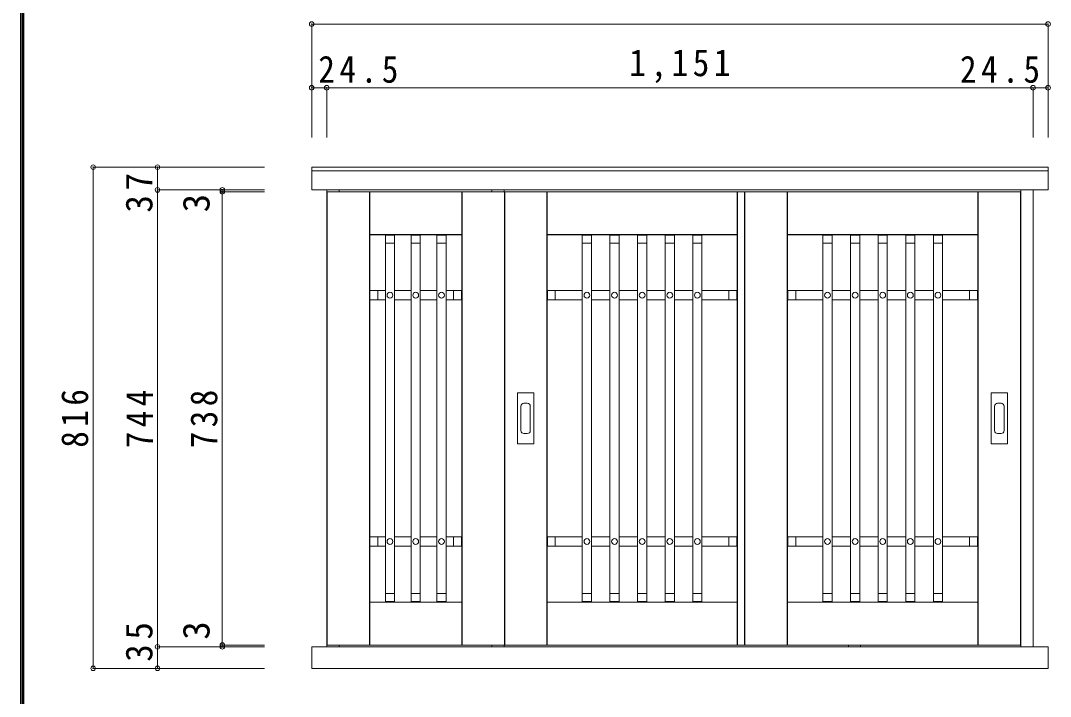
# Model space of a CAD drawing. Units: millimetres at full size, sheet at 1:15. Extents: x -2920 to 2930, y -2153 to 2088.
# Drawn here: x -2920 to -1242, y -184 to 917 of the extents above; entities that cross this region are included whole.
import ezdxf
from ezdxf.enums import TextEntityAlignment as Align

# ---------------------------------------------------------------- set-up
doc = ezdxf.new("R2010")
doc.units = ezdxf.units.MM
doc.header["$LTSCALE"] = 15
doc.header["$PDMODE"] = 32
doc.header["$PDSIZE"] = 7.5
doc.layers.add('2-2', color=7, linetype='Continuous', lineweight=18)
doc.layers.add('F-1', color=6, linetype='Continuous')
doc.styles.add('ＭＳ ゴシック', font='')
doc.styles.get('ＭＳ ゴシック').set_extended_font_data('MS Gothic')

msp = doc.modelspace()

# ---------------------------------------------------------------- linework, layer by layer
at = {"layer": '2-2', "color": 4}
for p, q in [((-2445.68, 910.98), (-1245.68, 910.98)), ((-2445.68, 807.31), (-2421.18, 807.31)), ((-2421.18, 807.31), (-1270.18, 807.31)), ((-1270.18, 807.31), (-1245.68, 807.31)), ((-2801.84, -137.98), (-2801.84, 678.02)), ((-2697, 641.02), (-2697, 678.02)), ((-2697, 641.02), (-2697, -102.98)), ((-2591.33, 641.02), (-2591.33, 638.02)), ((-2591.33, 638.02), (-2591.33, -99.98)), ((-2591.33, -99.98), (-2591.33, -102.98)), ((-2697, -102.98), (-2697, -137.98))]:
    msp.add_line(p, q, dxfattribs=at)
at = {"layer": '2-2'}
for p, q in [((-2445.68, 910.98), (-2445.68, 807.31)), ((-1245.68, 910.98), (-1245.68, 807.31)), ((-2445.68, 807.31), (-2445.68, 726.16)), ((-2421.18, 807.31), (-2421.18, 726.16)), ((-1270.18, 807.31), (-1270.18, 726.16)), ((-1245.68, 807.31), (-1245.68, 726.16)), ((-2801.84, 678.02), (-2697, 678.02)), ((-2697, 678.02), (-2522.68, 678.02)), ((-2445.68, 641.02), (-2445.68, 678.02)), ((-2445.68, 678.02), (-1245.68, 678.02)), ((-2445.68, 672.02), (-1245.68, 672.02)), ((-1245.68, 641.02), (-1245.68, 678.02)), ((-2697, 641.02), (-2591.33, 641.02)), ((-2697, 641.02), (-2522.68, 641.02)), ((-2591.33, 641.02), (-2522.68, 641.02)), ((-2591.33, 638.02), (-2522.68, 638.02)), ((-1245.68, 641.02), (-2445.68, 641.02)), ((-2421.18, 638.02), (-2421.18, -99.98)), ((-2420.68, 638.02), (-2420.68, -99.98)), ((-2420.68, -99.98), (-2420.68, 638.02)), ((-2401.18, 638.02), (-2401.18, 641.02)), ((-2351.68, -99.98), (-2351.68, 638.02)), ((-2351.18, 638.02), (-2351.68, 638.02)), ((-2351.68, -99.98), (-2351.68, 638.02)), ((-2351.18, -99.98), (-2351.18, 638.02)), ((-2200.68, 638.02), (-2201.18, 638.02)), ((-2201.18, -99.98), (-2201.18, 638.02)), ((-2152.18, 638.02), (-2152.18, 641.02)), ((-2132.18, 638.02), (-2132.18, 641.02)), ((-2131.68, -99.98), (-2131.68, 638.02)), ((-2131.68, -99.98), (-2131.68, 638.02)), ((-1590.18, 638.02), (-2131.18, 638.02)), ((-2131.18, 638.02), (-2131.18, -99.98)), ((-2062.68, 638.02), (-2062.18, 638.02)), ((-2062.18, 638.02), (-1752.18, 638.02)), ((-2062.18, -99.98), (-2062.18, 638.02)), ((-1290.18, 638.02), (-1889.68, 638.02)), ((-1752.18, 638.02), (-1751.68, 638.02)), ((-1752.18, -99.98), (-1752.18, 638.02)), ((-1751.68, -99.98), (-1751.68, 638.02)), ((-1751.68, -99.98), (-1751.68, 638.02)), ((-1751.68, 638.02), (-1740.18, 638.02)), ((-1740.18, -99.98), (-1740.18, 638.02)), ((-1670.68, -99.98), (-1670.68, 638.02)), ((-1670.18, 638.02), (-1670.68, 638.02)), ((-1670.18, -99.98), (-1670.18, 638.02)), ((-1360.18, 638.02), (-1670.18, 638.02)), ((-1359.68, 638.02), (-1360.18, 638.02)), ((-1360.18, -99.98), (-1360.18, 638.02)), ((-1290.68, -99.98), (-1290.68, 638.02)), ((-1290.18, 641.02), (-1290.18, -102.98)), ((-1270.18, 641.02), (-1270.18, -102.98)), ((-2351.18, 568.52), (-2201.18, 568.52)), ((-2201.18, 568.52), (-2351.18, 568.52)), ((-2201.18, 568.02), (-2351.18, 568.02)), ((-2325.68, 554.02), (-2325.68, 567.02)), ((-2325.68, 567.02), (-2310.68, 567.02)), ((-2310.68, 554.02), (-2325.68, 554.02)), ((-2325.68, -15.98), (-2325.68, 554.02)), ((-2310.68, 567.02), (-2310.68, 554.02)), ((-2310.68, -15.98), (-2310.68, 554.02)), ((-2283.68, 554.02), (-2283.68, 567.02)), ((-2283.68, 567.02), (-2268.68, 567.02)), ((-2268.68, 554.02), (-2283.68, 554.02)), ((-2283.68, -15.98), (-2283.68, 554.02)), ((-2268.68, 567.02), (-2268.68, 554.02)), ((-2268.68, -15.98), (-2268.68, 554.02)), ((-2241.68, 554.02), (-2241.68, 567.02)), ((-2241.68, 567.02), (-2226.68, 567.02)), ((-2226.68, 554.02), (-2241.68, 554.02)), ((-2241.68, -15.98), (-2241.68, 554.02)), ((-2226.68, 567.02), (-2226.68, 554.02)), ((-2226.68, -15.98), (-2226.68, 554.02)), ((-1752.18, 568.52), (-2062.18, 568.52)), ((-1752.18, 568.52), (-2062.18, 568.52)), ((-1752.18, 568.02), (-2062.18, 568.02)), ((-2004.68, 567.02), (-2004.68, 554.02)), ((-1989.68, 567.02), (-2004.68, 567.02)), ((-2004.68, 554.02), (-1989.68, 554.02)), ((-2004.68, -15.98), (-2004.68, 554.02)), ((-1989.68, 554.02), (-1989.68, 567.02)), ((-1989.68, -15.98), (-1989.68, 554.02)), ((-1959.68, 567.02), (-1959.68, 554.02)), ((-1944.68, 567.02), (-1959.68, 567.02)), ((-1959.68, 554.02), (-1944.68, 554.02)), ((-1959.68, -15.98), (-1959.68, 554.02)), ((-1944.68, 554.02), (-1944.68, 567.02)), ((-1944.68, -15.98), (-1944.68, 554.02)), ((-1914.68, 567.02), (-1914.68, 554.02)), ((-1899.68, 567.02), (-1914.68, 567.02)), ((-1914.68, 554.02), (-1899.68, 554.02)), ((-1914.68, -15.98), (-1914.68, 554.02)), ((-1899.68, 554.02), (-1899.68, 567.02)), ((-1899.68, -15.98), (-1899.68, 554.02)), ((-1869.68, 567.02), (-1869.68, 554.02)), ((-1854.68, 567.02), (-1869.68, 567.02)), ((-1869.68, 554.02), (-1854.68, 554.02)), ((-1869.68, -15.98), (-1869.68, 554.02)), ((-1854.68, 554.02), (-1854.68, 567.02)), ((-1854.68, -15.98), (-1854.68, 554.02)), ((-1824.68, 567.02), (-1824.68, 554.02)), ((-1809.68, 567.02), (-1824.68, 567.02)), ((-1824.68, 554.02), (-1809.68, 554.02)), ((-1824.68, -15.98), (-1824.68, 554.02)), ((-1809.68, 554.02), (-1809.68, 567.02)), ((-1809.68, -15.98), (-1809.68, 554.02)), ((-1670.18, 568.52), (-1360.18, 568.52)), ((-1670.18, 568.52), (-1360.18, 568.52)), ((-1670.18, 568.02), (-1360.18, 568.02)), ((-1612.68, 554.02), (-1612.68, 567.02)), ((-1612.68, 567.02), (-1597.68, 567.02)), ((-1597.68, 554.02), (-1612.68, 554.02)), ((-1612.68, -15.98), (-1612.68, 554.02)), ((-1597.68, 567.02), (-1597.68, 554.02)), ((-1597.68, -15.98), (-1597.68, 554.02)), ((-1567.68, 554.02), (-1567.68, 567.02)), ((-1567.68, 567.02), (-1552.68, 567.02)), ((-1552.68, 554.02), (-1567.68, 554.02)), ((-1567.68, -15.98), (-1567.68, 554.02)), ((-1552.68, 567.02), (-1552.68, 554.02)), ((-1552.68, -15.98), (-1552.68, 554.02)), ((-1522.68, 554.02), (-1522.68, 567.02)), ((-1522.68, 567.02), (-1507.68, 567.02)), ((-1507.68, 554.02), (-1522.68, 554.02)), ((-1522.68, -15.98), (-1522.68, 554.02)), ((-1507.68, 567.02), (-1507.68, 554.02)), ((-1507.68, -15.98), (-1507.68, 554.02)), ((-1477.68, 554.02), (-1477.68, 567.02)), ((-1477.68, 567.02), (-1462.68, 567.02)), ((-1462.68, 554.02), (-1477.68, 554.02)), ((-1477.68, -15.98), (-1477.68, 554.02)), ((-1462.68, 567.02), (-1462.68, 554.02)), ((-1462.68, -15.98), (-1462.68, 554.02)), ((-1432.68, 554.02), (-1432.68, 567.02)), ((-1432.68, 567.02), (-1417.68, 567.02)), ((-1417.68, 554.02), (-1432.68, 554.02)), ((-1432.68, -15.98), (-1432.68, 554.02)), ((-1417.68, 567.02), (-1417.68, 554.02)), ((-1417.68, -15.98), (-1417.68, 554.02)), ((-2350.68, 477.02), (-2337.68, 477.02)), ((-2350.68, 462.02), (-2350.68, 477.02)), ((-2337.68, 477.02), (-2337.68, 462.02)), ((-2337.68, 477.02), (-2325.68, 477.02)), ((-2310.68, 477.02), (-2283.68, 477.02)), ((-2268.68, 477.02), (-2241.68, 477.02)), ((-2226.68, 477.02), (-2214.68, 477.02)), ((-2214.68, 477.02), (-2201.68, 477.02)), ((-2214.68, 462.02), (-2214.68, 477.02)), ((-2201.68, 477.02), (-2201.68, 462.02)), ((-2048.68, 477.02), (-2061.68, 477.02)), ((-2061.68, 477.02), (-2061.68, 462.02)), ((-2048.68, 462.02), (-2048.68, 477.02)), ((-2004.68, 477.02), (-2048.68, 477.02)), ((-1959.68, 477.02), (-1989.68, 477.02)), ((-1914.68, 477.02), (-1944.68, 477.02)), ((-1869.68, 477.02), (-1899.68, 477.02)), ((-1824.68, 477.02), (-1854.68, 477.02)), ((-1765.68, 477.02), (-1809.68, 477.02)), ((-1752.68, 477.02), (-1765.68, 477.02)), ((-1765.68, 477.02), (-1765.68, 462.02)), ((-1752.68, 462.02), (-1752.68, 477.02)), ((-1669.68, 477.02), (-1656.68, 477.02)), ((-1669.68, 462.02), (-1669.68, 477.02)), ((-1656.68, 477.02), (-1656.68, 462.02)), ((-1656.68, 477.02), (-1612.68, 477.02)), ((-1597.68, 477.02), (-1567.68, 477.02)), ((-1552.68, 477.02), (-1522.68, 477.02)), ((-1507.68, 477.02), (-1477.68, 477.02)), ((-1462.68, 477.02), (-1432.68, 477.02)), ((-1417.68, 477.02), (-1373.68, 477.02)), ((-1373.68, 477.02), (-1360.68, 477.02)), ((-1373.68, 462.02), (-1373.68, 477.02)), ((-1360.68, 477.02), (-1360.68, 462.02)), ((-2337.68, 462.02), (-2350.68, 462.02)), ((-2337.68, 462.02), (-2325.68, 462.02)), ((-2310.68, 462.02), (-2283.68, 462.02)), ((-2268.68, 462.02), (-2241.68, 462.02)), ((-2226.68, 462.02), (-2214.68, 462.02)), ((-2201.68, 462.02), (-2214.68, 462.02)), ((-2061.68, 462.02), (-2048.68, 462.02)), ((-2004.68, 462.02), (-2048.68, 462.02)), ((-1959.68, 462.02), (-1989.68, 462.02)), ((-1914.68, 462.02), (-1944.68, 462.02)), ((-1869.68, 462.02), (-1899.68, 462.02)), ((-1824.68, 462.02), (-1854.68, 462.02)), ((-1765.68, 462.02), (-1809.68, 462.02)), ((-1765.68, 462.02), (-1752.68, 462.02)), ((-1656.68, 462.02), (-1669.68, 462.02)), ((-1656.68, 462.02), (-1612.68, 462.02)), ((-1597.68, 462.02), (-1567.68, 462.02)), ((-1552.68, 462.02), (-1522.68, 462.02)), ((-1507.68, 462.02), (-1477.68, 462.02)), ((-1462.68, 462.02), (-1432.68, 462.02)), ((-1417.68, 462.02), (-1373.68, 462.02)), ((-1360.68, 462.02), (-1373.68, 462.02)), ((-2110.43, 310.52), (-2110.43, 227.52)), ((-2083.93, 310.52), (-2110.43, 310.52)), ((-2083.93, 227.52), (-2083.93, 310.52)), ((-1338.43, 310.52), (-1311.93, 310.52)), ((-1338.43, 227.52), (-1338.43, 310.52)), ((-1311.93, 310.52), (-1311.93, 227.52)), ((-2104.93, 288.77), (-2104.93, 249.27)), ((-2094.43, 293.77), (-2099.93, 293.77)), ((-2089.43, 249.27), (-2089.43, 288.77)), ((-1332.93, 249.27), (-1332.93, 288.77)), ((-1327.93, 293.77), (-1322.43, 293.77)), ((-1317.43, 288.77), (-1317.43, 249.27)), ((-2099.93, 244.27), (-2094.43, 244.27)), ((-1322.43, 244.27), (-1327.93, 244.27)), ((-2110.43, 227.52), (-2083.93, 227.52)), ((-1311.93, 227.52), (-1338.43, 227.52)), ((-2350.68, 76.02), (-2337.68, 76.02)), ((-2350.68, 61.02), (-2350.68, 76.02)), ((-2337.68, 76.02), (-2337.68, 61.02)), ((-2325.68, 76.02), (-2337.68, 76.02)), ((-2283.68, 76.02), (-2310.68, 76.02)), ((-2241.68, 76.02), (-2268.68, 76.02)), ((-2214.68, 76.02), (-2226.68, 76.02)), ((-2214.68, 76.02), (-2201.68, 76.02)), ((-2214.68, 61.02), (-2214.68, 76.02)), ((-2201.68, 76.02), (-2201.68, 61.02)), ((-2061.68, 76.02), (-2061.68, 61.02)), ((-2048.68, 76.02), (-2061.68, 76.02)), ((-2048.68, 61.02), (-2048.68, 76.02)), ((-2048.68, 76.02), (-2004.68, 76.02)), ((-1989.68, 76.02), (-1959.68, 76.02)), ((-1944.68, 76.02), (-1914.68, 76.02)), ((-1899.68, 76.02), (-1869.68, 76.02)), ((-1854.68, 76.02), (-1824.68, 76.02)), ((-1809.68, 76.02), (-1765.68, 76.02)), ((-1765.68, 76.02), (-1765.68, 61.02)), ((-1752.68, 76.02), (-1765.68, 76.02)), ((-1752.68, 61.02), (-1752.68, 76.02)), ((-1669.68, 76.02), (-1656.68, 76.02)), ((-1669.68, 61.02), (-1669.68, 76.02)), ((-1656.68, 76.02), (-1656.68, 61.02)), ((-1612.68, 76.02), (-1656.68, 76.02)), ((-1567.68, 76.02), (-1597.68, 76.02)), ((-1522.68, 76.02), (-1552.68, 76.02)), ((-1477.68, 76.02), (-1507.68, 76.02)), ((-1432.68, 76.02), (-1462.68, 76.02)), ((-1373.68, 76.02), (-1417.68, 76.02)), ((-1373.68, 76.02), (-1360.68, 76.02)), ((-1373.68, 61.02), (-1373.68, 76.02)), ((-1360.68, 76.02), (-1360.68, 61.02)), ((-2337.68, 61.02), (-2350.68, 61.02)), ((-2325.68, 61.02), (-2337.68, 61.02)), ((-2283.68, 61.02), (-2310.68, 61.02)), ((-2241.68, 61.02), (-2268.68, 61.02)), ((-2214.68, 61.02), (-2226.68, 61.02)), ((-2201.68, 61.02), (-2214.68, 61.02)), ((-2061.68, 61.02), (-2048.68, 61.02)), ((-2048.68, 61.02), (-2004.68, 61.02)), ((-1989.68, 61.02), (-1959.68, 61.02)), ((-1944.68, 61.02), (-1914.68, 61.02)), ((-1899.68, 61.02), (-1869.68, 61.02)), ((-1854.68, 61.02), (-1824.68, 61.02)), ((-1809.68, 61.02), (-1765.68, 61.02)), ((-1765.68, 61.02), (-1752.68, 61.02)), ((-1656.68, 61.02), (-1669.68, 61.02)), ((-1612.68, 61.02), (-1656.68, 61.02)), ((-1567.68, 61.02), (-1597.68, 61.02)), ((-1522.68, 61.02), (-1552.68, 61.02)), ((-1477.68, 61.02), (-1507.68, 61.02)), ((-1432.68, 61.02), (-1462.68, 61.02)), ((-1373.68, 61.02), (-1417.68, 61.02)), ((-1360.68, 61.02), (-1373.68, 61.02)), ((-2325.68, -28.98), (-2325.68, -15.98)), ((-2325.68, -15.98), (-2310.68, -15.98)), ((-2310.68, -15.98), (-2310.68, -28.98)), ((-2283.68, -28.98), (-2283.68, -15.98)), ((-2283.68, -15.98), (-2268.68, -15.98)), ((-2268.68, -15.98), (-2268.68, -28.98)), ((-2241.68, -28.98), (-2241.68, -15.98)), ((-2241.68, -15.98), (-2226.68, -15.98)), ((-2226.68, -15.98), (-2226.68, -28.98)), ((-2004.68, -15.98), (-2004.68, -28.98)), ((-1989.68, -15.98), (-2004.68, -15.98)), ((-1989.68, -28.98), (-1989.68, -15.98)), ((-1959.68, -15.98), (-1959.68, -28.98)), ((-1944.68, -15.98), (-1959.68, -15.98)), ((-1944.68, -28.98), (-1944.68, -15.98)), ((-1914.68, -15.98), (-1914.68, -28.98)), ((-1899.68, -15.98), (-1914.68, -15.98)), ((-1899.68, -28.98), (-1899.68, -15.98)), ((-1869.68, -15.98), (-1869.68, -28.98)), ((-1854.68, -15.98), (-1869.68, -15.98)), ((-1854.68, -28.98), (-1854.68, -15.98)), ((-1824.68, -15.98), (-1824.68, -28.98)), ((-1809.68, -15.98), (-1824.68, -15.98)), ((-1809.68, -28.98), (-1809.68, -15.98)), ((-1612.68, -28.98), (-1612.68, -15.98)), ((-1612.68, -15.98), (-1597.68, -15.98)), ((-1597.68, -15.98), (-1597.68, -28.98)), ((-1567.68, -28.98), (-1567.68, -15.98)), ((-1567.68, -15.98), (-1552.68, -15.98)), ((-1552.68, -15.98), (-1552.68, -28.98)), ((-1522.68, -28.98), (-1522.68, -15.98)), ((-1522.68, -15.98), (-1507.68, -15.98)), ((-1507.68, -15.98), (-1507.68, -28.98)), ((-1477.68, -28.98), (-1477.68, -15.98)), ((-1477.68, -15.98), (-1462.68, -15.98)), ((-1462.68, -15.98), (-1462.68, -28.98)), ((-1432.68, -28.98), (-1432.68, -15.98)), ((-1432.68, -15.98), (-1417.68, -15.98)), ((-1417.68, -15.98), (-1417.68, -28.98)), ((-2351.18, -29.98), (-2201.18, -29.98)), ((-2201.18, -30.48), (-2351.18, -30.48)), ((-2351.18, -30.48), (-2201.18, -30.48)), ((-2310.68, -28.98), (-2325.68, -28.98)), ((-2268.68, -28.98), (-2283.68, -28.98)), ((-2226.68, -28.98), (-2241.68, -28.98)), ((-2062.18, -29.98), (-1752.18, -29.98)), ((-2062.18, -30.48), (-1752.18, -30.48)), ((-2062.18, -30.48), (-1752.18, -30.48)), ((-2004.68, -28.98), (-1989.68, -28.98)), ((-1959.68, -28.98), (-1944.68, -28.98)), ((-1914.68, -28.98), (-1899.68, -28.98)), ((-1869.68, -28.98), (-1854.68, -28.98)), ((-1824.68, -28.98), (-1809.68, -28.98)), ((-1360.18, -29.98), (-1670.18, -29.98)), ((-1360.18, -30.48), (-1670.18, -30.48)), ((-1360.18, -30.48), (-1670.18, -30.48)), ((-1597.68, -28.98), (-1612.68, -28.98)), ((-1552.68, -28.98), (-1567.68, -28.98)), ((-1507.68, -28.98), (-1522.68, -28.98)), ((-1462.68, -28.98), (-1477.68, -28.98)), ((-1417.68, -28.98), (-1432.68, -28.98)), ((-2591.33, -99.98), (-2522.68, -99.98)), ((-2421.18, -99.98), (-2420.68, -99.98)), ((-2421.18, -102.98), (-2421.18, -99.98)), ((-2420.68, -99.98), (-2131.68, -99.98)), ((-2401.18, -102.98), (-2401.18, -99.98)), ((-2351.18, -99.98), (-2351.68, -99.98)), ((-2200.68, -99.98), (-2201.18, -99.98)), ((-2152.18, -102.98), (-2152.18, -99.98)), ((-2132.18, -102.98), (-2132.18, -99.98)), ((-2131.68, -99.98), (-2131.18, -99.98)), ((-2131.18, -99.98), (-1590.18, -99.98)), ((-2062.68, -99.98), (-2062.18, -99.98)), ((-1752.18, -99.98), (-2062.18, -99.98)), ((-1889.68, -99.98), (-1290.18, -99.98)), ((-1752.18, -99.98), (-1751.68, -99.98)), ((-1740.18, -99.98), (-1751.68, -99.98)), ((-1739.68, -99.98), (-1740.18, -99.98)), ((-1670.18, -99.98), (-1670.68, -99.98)), ((-1670.18, -99.98), (-1360.18, -99.98)), ((-1589.68, -99.98), (-1590.18, -99.98)), ((-1571.18, -102.98), (-1571.18, -99.98)), ((-1551.18, -102.98), (-1551.18, -99.98)), ((-1359.68, -99.98), (-1360.18, -99.98)), ((-1290.68, -99.98), (-1291.18, -99.98)), ((-2697, -102.98), (-2591.33, -102.98)), ((-2591.33, -102.98), (-2522.68, -102.98)), ((-2445.68, -102.98), (-2445.68, -137.98)), ((-1245.68, -102.98), (-2445.68, -102.98)), ((-1245.68, -137.98), (-1245.68, -102.98)), ((-2801.84, -137.98), (-2697, -137.98)), ((-2801.84, -137.98), (-2697, -137.98)), ((-2697, -137.98), (-2522.68, -137.98)), ((-1245.68, -137.98), (-2445.68, -137.98))]:
    msp.add_line(p, q, dxfattribs=at)
for points in [[(-2131.18, 638.02), (-2421.18, 638.02), (-2421.18, 641.02)], [(-2200.68, 638.02), (-2200.68, -99.98), (-2200.68, 638.02)], [(-2062.68, 638.02), (-2062.68, -99.98), (-2062.68, 638.02)], [(-1739.68, -99.98), (-1739.68, 638.02), (-1740.18, 638.02)], [(-1359.68, 638.02), (-1359.68, -99.98), (-1359.68, 638.02)]]:
    msp.add_lwpolyline(points, dxfattribs=at)
msp.add_lwpolyline([(-1739.68, -99.98), (-1670.68, -99.98), (-1670.68, 638.02), (-1739.68, 638.02)], close=True, dxfattribs=at)
for centre in [(-2318.18, 469.52), (-2276.18, 469.52), (-2234.18, 469.52), (-1997.18, 469.52), (-1952.18, 469.52), (-1907.18, 469.52), (-1862.18, 469.52), (-1817.18, 469.52), (-1605.18, 469.52), (-1560.18, 469.52), (-1515.18, 469.52), (-1470.18, 469.52), (-1425.18, 469.52), (-2318.18, 68.52), (-2276.18, 68.52), (-2234.18, 68.52), (-1997.18, 68.52), (-1952.18, 68.52), (-1907.18, 68.52), (-1862.18, 68.52), (-1817.18, 68.52), (-1605.18, 68.52), (-1560.18, 68.52), (-1515.18, 68.52), (-1470.18, 68.52), (-1425.18, 68.52)]:
    msp.add_circle(centre, 4.75, dxfattribs=at)
for centre, start, end in [((-2099.93, 288.77), 90, 180), ((-2094.43, 288.77), 0, 90), ((-1327.93, 288.77), 90, 180), ((-1322.43, 288.77), 0, 90), ((-2099.93, 249.27), 180, 270), ((-2094.43, 249.27), 270, 0), ((-1327.93, 249.27), 180, 270), ((-1322.43, 249.27), 270, 0)]:
    msp.add_arc(centre, 5, start, end, dxfattribs=at)
at = {"layer": '2-2', "color": 4}
for p in [(-2445.68, 910.98), (-1245.68, 910.98), (-2445.68, 807.31), (-2421.18, 807.31), (-1270.18, 807.31), (-1245.68, 807.31), (-2801.84, 678.02), (-2697, 678.02), (-2697, 641.02), (-2591.33, 641.02), (-2591.33, 638.02), (-2697, -102.98), (-2591.33, -99.98), (-2591.33, -102.98), (-2801.84, -137.98), (-2697, -137.98)]:
    msp.add_point(p, dxfattribs=at)
at = {"layer": 'F-1'}
for p, q in [((-2920.04, 2087.5), (-2920.04, -2102.5)), ((-2917.54, 2087.5), (-2917.54, -2102.5)), ((-2915.04, 2087.5), (-2915.04, -2102.5))]:
    msp.add_line(p, q, dxfattribs=at)

# ---------------------------------------------------------------- texts
at = {"layer": '2-2', "style": 'ＭＳ ゴシック'}
for p in [(-2598.83, 604.51), (-2598.83, -91.38)]:
    msp.add_text('3', height=43.99, rotation=90, dxfattribs=at).set_placement(p, align=Align.BOTTOM_LEFT)
at = {"layer": '2-2', "char_height": 43.99, "attachment_point": 7, "style": 'ＭＳ ゴシック'}
for s, insert in [('\\T1.28;\\W0.9;24.5', (-2434.84, 814.81)), ('\\T1.28;\\W0.9;1,151', (-1928.18, 814.81)), ('\\T1.28;\\W0.9;24.5', (-1389.25, 814.81))]:
    msp.add_mtext(s, dxfattribs=dict(at, insert=insert))
at = {"layer": '2-2', "char_height": 43.99, "attachment_point": 7, "rotation": 90, "style": 'ＭＳ ゴシック'}
for s, insert in [('\\T1.27;\\W0.95;37', (-2704.5, 604.01)), ('\\T1.27;\\W0.9;816', (-2809.34, 221.27)), ('\\T1.27;\\W0.9;744', (-2704.5, 220.27)), ('\\T1.27;\\W0.9;738', (-2598.83, 220.27)), ('\\T1.27;\\W0.95;35', (-2704.5, -127.26))]:
    msp.add_mtext(s, dxfattribs=dict(at, insert=insert))

doc.saveas('drawing.dxf')
